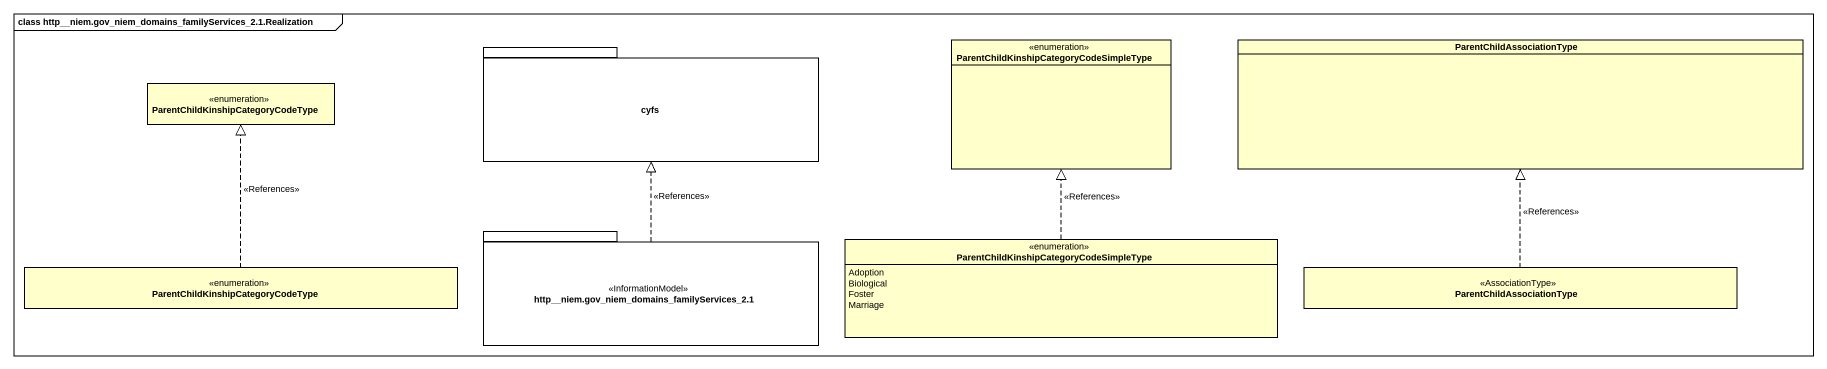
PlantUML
@startuml
mainframe class http__niem.gov_niem_domains_familyServices_2.1.Realization
hide circle
hide empty members
package cyfs {
}
enum "ParentChildKinshipCategoryCodeSimpleType" as ParentChildKinshipCategoryCo
class ParentChildAssociationType
enum "ParentChildKinshipCategoryCodeType" as ParentChildKinshipCategoryCo_2
package "http__niem.gov_niem_domains_familyServices_2.1" as http_niem_gov_niem_domains <<InformationModel>> {
}
enum "ParentChildKinshipCategoryCodeSimpleType" as ParentChildKinshipCategoryCo_3 {
  Adoption
  Biological
  Foster
  Marriage
}
enum "ParentChildKinshipCategoryCodeType" as ParentChildKinshipCategoryCo_4
class "ParentChildAssociationType" as ParentChildAssociationType_2 <<AssociationType>>
http_niem_gov_niem_domains .up.|> cyfs : <<References>>
ParentChildKinshipCategoryCo_3 .up.|> ParentChildKinshipCategoryCo : <<References>>
ParentChildKinshipCategoryCo_4 .up.|> ParentChildKinshipCategoryCo_2 : <<References>>
ParentChildAssociationType_2 .up.|> ParentChildAssociationType : <<References>>
@enduml
